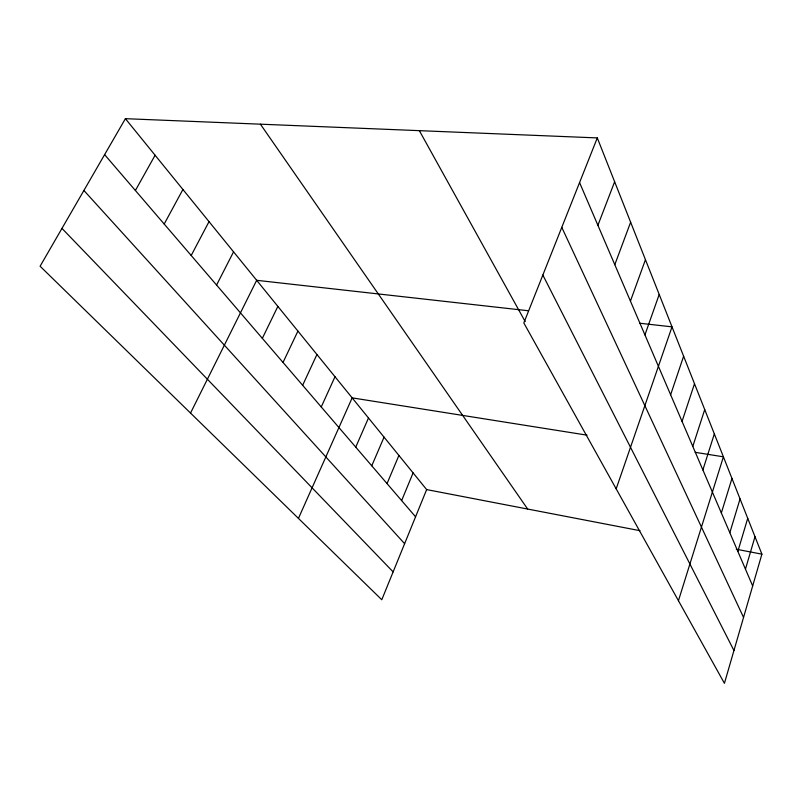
<?xml version="1.0" encoding="UTF-8"?>
<svg xmlns="http://www.w3.org/2000/svg" width="802" height="802" viewBox="0 0 802 802"><rect width="100%" height="100%" fill="white"/><g stroke="black" fill="none" stroke-linecap="round" stroke-linejoin="round"><path stroke-width="1.2" d="M597.3 137.914L761.9 554.162L724.427 683.324L523.826 322.945L597.3 137.914L125.403 118.676L40.1 266.234L381.782 599.746L426.654 489.591L125.403 118.676M745.459 569.139L754.993 536.698M737.85 551.415L747.725 518.313M729.83 532.718L740.056 498.924M721.349 512.969L731.965 478.453M678.442 600.708L723.404 456.809L695.184 452.328M702.883 469.932L714.341 433.892M692.788 446.423L704.727 409.571M682.061 421.411L694.502 383.727M670.622 394.764L683.625 356.208M616.177 488.849L672.016 326.845L639.826 323.246M644.928 334.895L659.204 294.464M630.432 301.111L645.45 259.678M614.803 264.69L630.633 222.214M597.901 225.302L614.633 181.753M401.632 500.578L413.1 472.889M387.045 483.596L398.915 455.426M371.767 465.802L384.058 437.14M355.747 447.145L368.489 417.972M298.444 518.403L352.158 397.862L587.004 435.155M321.251 406.965L334.995 376.729M302.645 385.291L316.94 354.504M283.026 362.454L297.923 331.086M262.334 338.344L277.863 306.394M190.535 413.07L256.67 280.309L528.388 310.755M216.57 285.051L233.562 251.848M191.197 255.497L209.021 221.633M164.189 224.049L182.916 189.493M135.388 190.495L155.097 155.247M426.654 489.591L639.996 530.683M736.286 549.23L761.9 554.162M61.975 228.4L393.13 571.886M83.899 190.475L404.619 543.696M104.611 154.646L415.566 516.809M260.409 124.18L527.676 509.049M419.356 130.656L525.19 321.592M542.844 275.046L733.94 650.522M561.781 227.347L743.544 617.43M579.565 182.575L752.677 585.961"/></g></svg>
